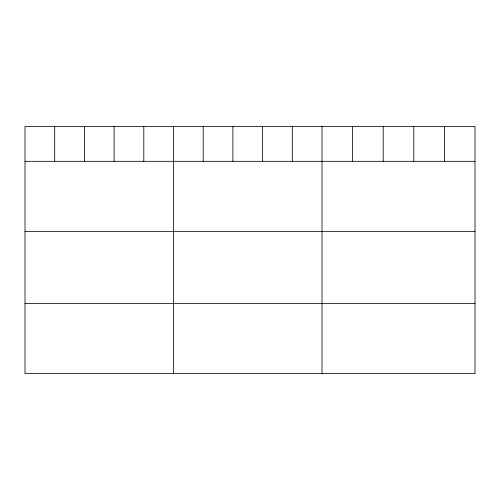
<?xml version="1.0" encoding="UTF-8"?>
<svg xmlns="http://www.w3.org/2000/svg" width="500" height="500" viewBox="0 0 500 500"><rect width="100%" height="100%" fill="white"/><g stroke="black" fill="none" stroke-linecap="round" stroke-linejoin="round"><path stroke-width="0.75" d="M475 161.312L475 373.562L25 373.562L25 126.438L475 126.438L475 161.312L25 161.312M25 231.356L475 231.356M25 303.519L475 303.519M444.4 126.438L444.4 161.312M413.8 126.438L413.8 161.312M383.2 126.438L383.2 161.312M352.6 126.438L352.6 161.312M322 126.438L322 373.562M292.3 126.438L292.3 161.312M262.6 126.438L262.6 161.312M232.9 126.438L232.9 161.312M203.2 126.438L203.2 161.312M173.5 126.438L173.5 373.562M143.8 126.438L143.8 161.312M114.1 126.438L114.1 161.312M84.4 126.438L84.4 161.312M54.7 126.438L54.7 161.312"/></g></svg>
